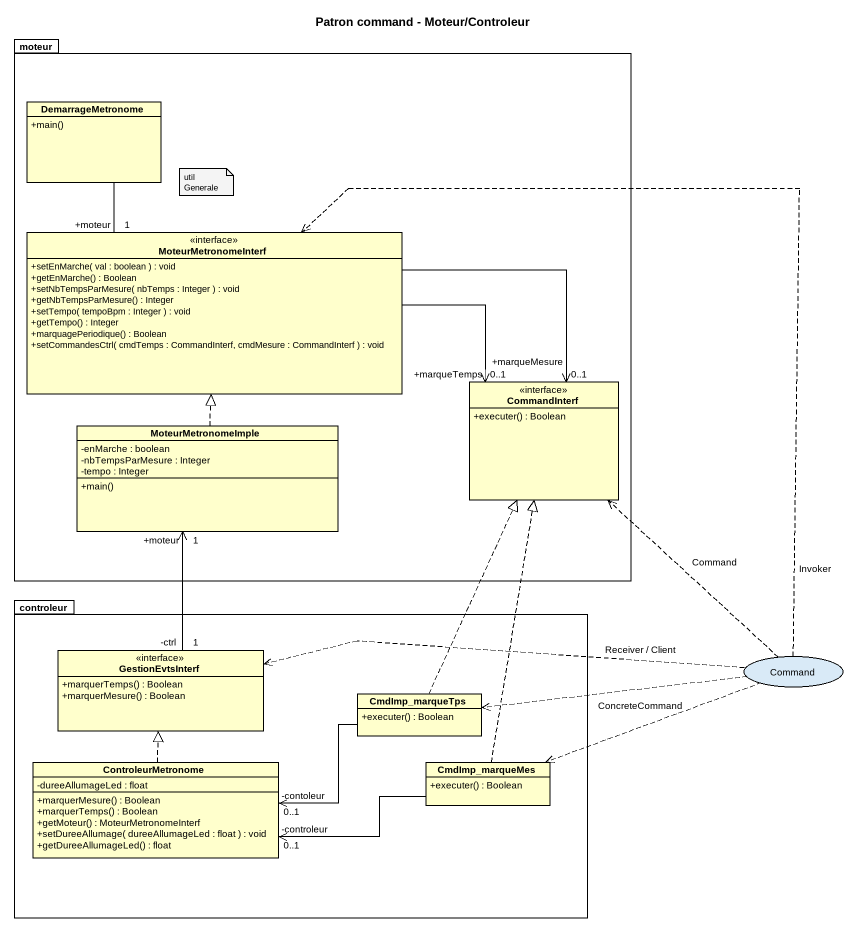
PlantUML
@startuml
title Patron command - Moteur/Controleur
allowmixing
hide circle
hide empty members
skinparam classAttributeIconSize 0
package moteur {
  class DemarrageMetronome {
    +main()
  }
  interface MoteurMetronomeInterf {
    +setEnMarche( val : boolean ) : void
    +getEnMarche() : Boolean
    +setNbTempsParMesure( nbTemps : Integer ) : void
    +getNbTempsParMesure() : Integer
    +setTempo( tempoBpm : Integer ) : void
    +getTempo() : Integer
    +marquagePeriodique() : Boolean
    +setCommandesCtrl( cmdTemps : CommandInterf, cmdMesure : CommandInterf ) : void
  }
  interface CommandInterf {
    +executer() : Boolean
  }
  class MoteurMetronomeImple {
    -enMarche : boolean
    -nbTempsParMesure : Integer
    -tempo : Integer
    +main()
  }
}
package controleur {
  interface GestionEvtsInterf {
    +marquerTemps() : Boolean
    +marquerMesure() : Boolean
  }
  class CmdImp_marqueTps {
    +executer() : Boolean
  }
  class ControleurMetronome {
    -dureeAllumageLed : float
    +marquerMesure() : Boolean
    +marquerTemps() : Boolean
    +getMoteur() : MoteurMetronomeInterf
    +setDureeAllumage( dureeAllumageLed : float ) : void
    +getDureeAllumageLed() : float
  }
  class CmdImp_marqueMes {
    +executer() : Boolean
  }
}
usecase Command
DemarrageMetronome -- "+moteur\n1" MoteurMetronomeInterf
MoteurMetronomeInterf -right-> "+marqueTemps\n0..1" CommandInterf
MoteurMetronomeInterf -right-> "+marqueMesure\n0..1" CommandInterf
MoteurMetronomeImple .up.|> MoteurMetronomeInterf
GestionEvtsInterf "-ctrl\n1" -up-> "+moteur\n1" MoteurMetronomeImple
Command .up.> MoteurMetronomeInterf : Invoker
Command .up.> CommandInterf : Command
Command .left.> GestionEvtsInterf : Receiver / Client
Command .left.> CmdImp_marqueTps : ConcreteCommand
Command .left.> CmdImp_marqueMes
CmdImp_marqueTps .up.|> CommandInterf
CmdImp_marqueTps -left-> "-contoleur\n0..1" ControleurMetronome
ControleurMetronome .up.|> GestionEvtsInterf
CmdImp_marqueMes .up.|> CommandInterf
CmdImp_marqueMes -left-> "-controleur\n0..1" ControleurMetronome
note as N1
  utilGenerale
end note
@enduml
